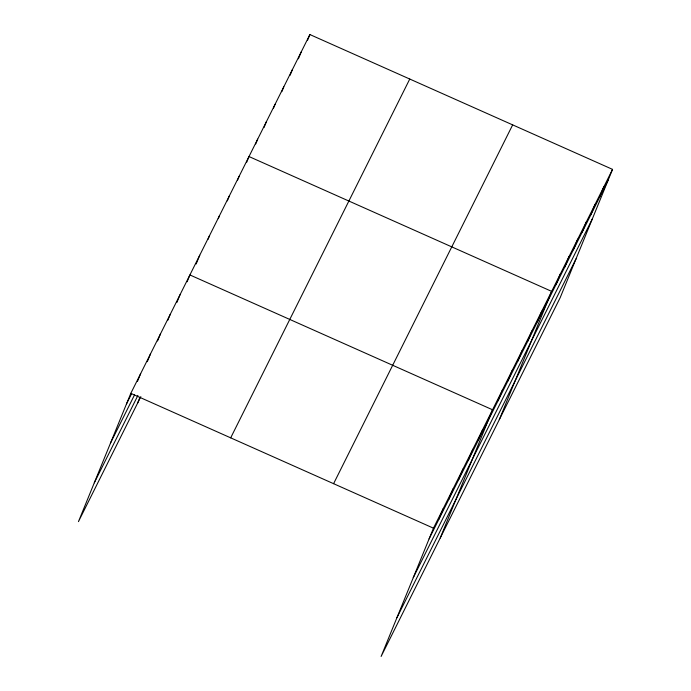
<?xml version="1.0" encoding="UTF-8"?>
<svg xmlns="http://www.w3.org/2000/svg" width="691" height="691" viewBox="0 0 691 691"><rect width="100%" height="100%" fill="white"/><g stroke="black" fill="none" stroke-linecap="round" stroke-linejoin="round"><path stroke-width="1.04" d="M612.546 169.373L433.464 528.174L381.112 656.45L560.194 297.648L612.546 169.373L309.888 34.55L130.806 393.352L78.454 521.627L140.834 396.643M137.474 381.423L140.653 373.615M147.321 361.687L150.508 353.878M157.565 340.974L160.355 334.15M167.818 320.27L170.202 314.414M176.87 302.485L180.057 294.677M137.552 403.224L139.928 397.403M187.114 281.773L189.904 274.949L492.553 409.772L440.21 538.047M196.166 263.988L199.751 255.212M208.008 239.38L209.606 235.476M218.261 218.667L219.453 215.747M227.313 200.891L229.3 196.011M237.557 180.178L239.146 176.274M246.609 162.394L249.002 156.546L551.651 291.369L499.308 419.644M255.705 143.996L257.7 139.116M264.005 127.541L266.398 121.685M273.498 108.159L275.096 104.263M281.798 91.713L283.794 86.833M290.099 75.259L292.492 69.402M298.4 58.804L301.19 51.98M307.495 40.406L309.888 34.55M438.932 519.174L443.311 508.438M448.779 499.438L453.158 488.71M458.625 479.701L463.005 468.973M468.481 459.973L472.86 449.236M478.327 440.236L482.707 429.508M498.03 400.771L502.409 390.035M507.876 381.035L512.256 370.307M517.723 361.298L522.102 350.57M527.578 341.57L531.958 330.834M537.425 321.833L541.804 311.105M555.97 284.675L560.349 273.938M564.668 267.244L569.047 256.516M573.366 249.814L577.745 239.086M582.064 232.392L586.443 221.656M590.762 214.961L595.141 204.234M599.468 197.531L603.848 186.803M126.427 404.08L131.584 393.74M110.595 442.871L134.52 394.941M94.287 482.836L137.906 395.442M230.682 437.844L409.763 79.042M333.589 483.683L512.662 124.881M429.085 538.902L608.166 180.109M413.253 577.693L592.334 218.892M396.945 617.659L576.026 258.857M130.806 393.352L433.464 528.174"/></g></svg>
